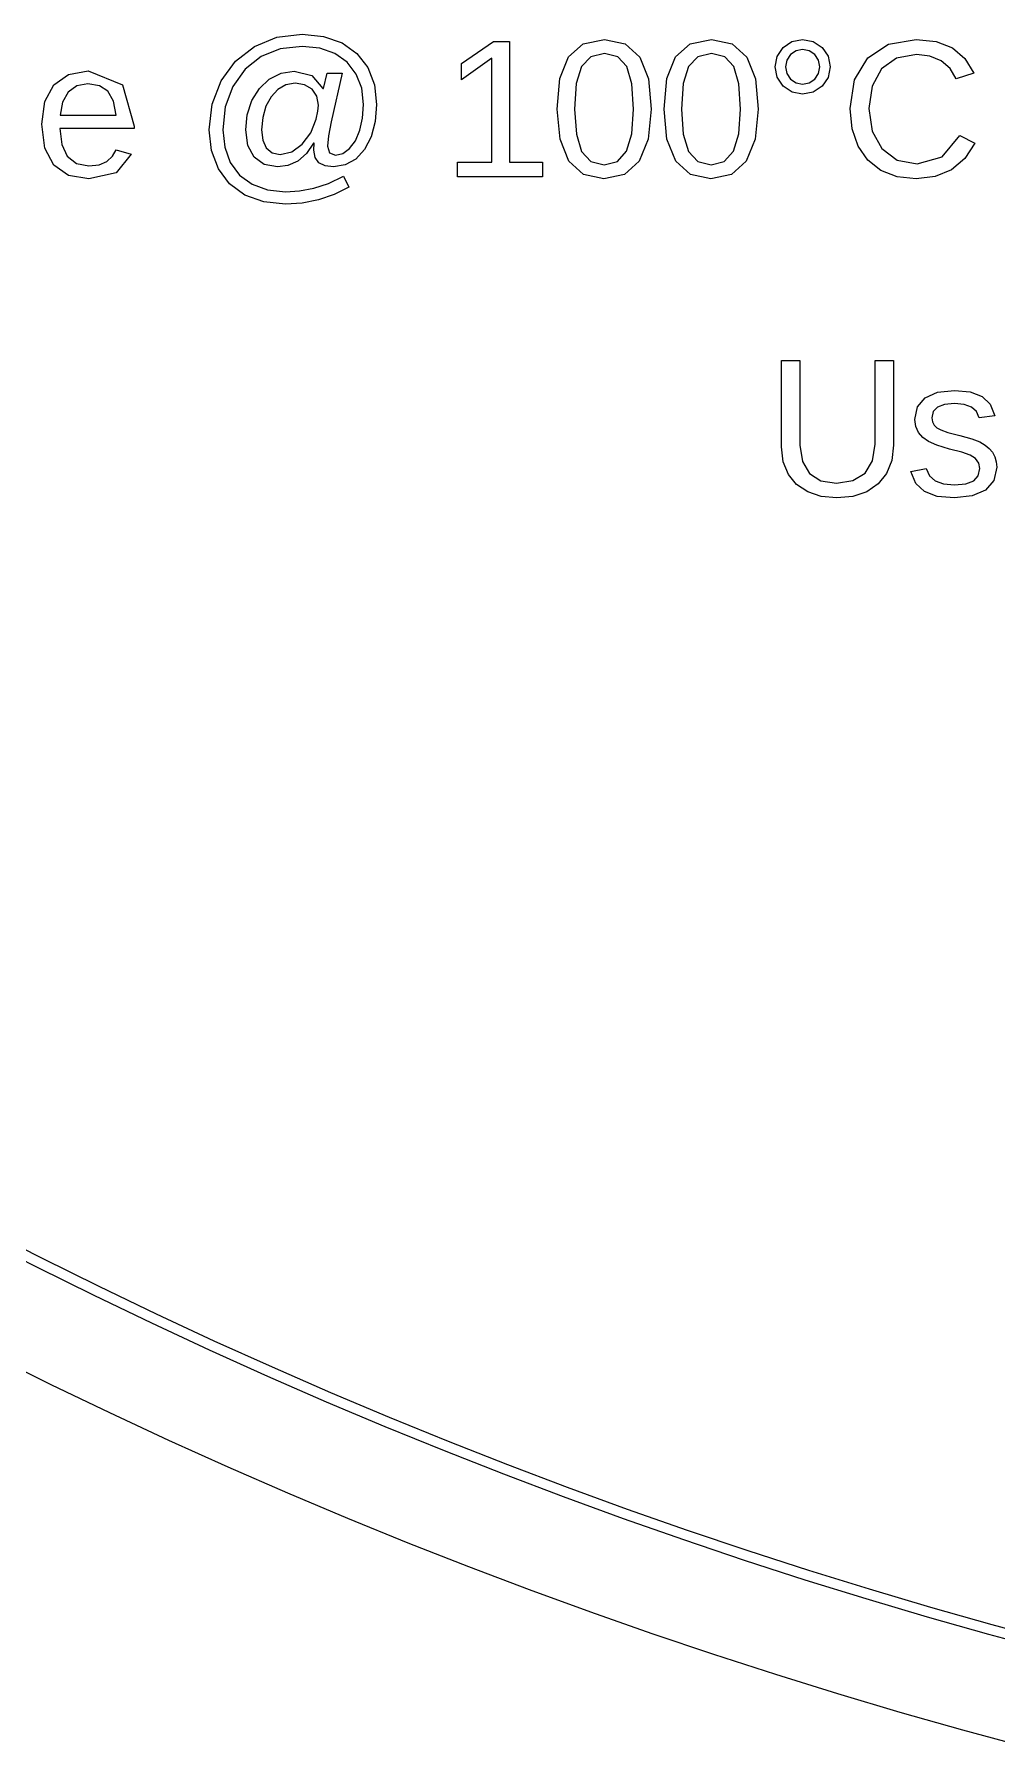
# Model space of a CAD drawing. Extents: x -16 to 132, y -40 to 113.
# Drawn here: x 21.43 to 35.31, y -37.16 to -12.46 of the extents above; entities that cross this region are included whole.
import ezdxf

# ---------------------------------------------------------------- set-up
doc = ezdxf.new("R2010")
doc.units = 0

msp = doc.modelspace()

# ---------------------------------------------------------------- linework, layer by layer
for p, q in [((24.6031, -12.6409), (24.928, -12.5082)), ((24.928, -12.5082), (25.2897, -12.464)), ((25.2897, -12.464), (25.601, -12.4954)), ((25.601, -12.4954), (25.8666, -12.5896)), ((25.8666, -12.5896), (26.0807, -12.7409)), ((27.5879, -12.8857), (28.0497, -12.5681)), ((28.0497, -12.5681), (28.28, -12.5681)), ((28.28, -12.5681), (28.28, -14.31)), ((29.3448, -12.6017), (29.6521, -12.5389)), ((29.6521, -12.5389), (29.9522, -12.6024)), ((30.8875, -12.6017), (31.1949, -12.5389)), ((31.1949, -12.5389), (31.495, -12.6024)), ((32.2279, -12.6554), (32.3564, -12.5681)), ((32.3564, -12.5681), (32.5102, -12.5389)), ((32.5102, -12.5389), (32.6639, -12.5677)), ((32.6639, -12.5677), (32.7924, -12.6541)), ((33.7499, -12.6052), (34.1479, -12.5389)), ((34.1479, -12.5389), (34.4343, -12.5694)), ((34.4343, -12.5694), (34.6694, -12.661)), ((24.3301, -12.8529), (24.6031, -12.6409)), ((24.6989, -12.7872), (24.4686, -12.9684)), ((24.9762, -12.6759), (24.6989, -12.7872)), ((25.2924, -12.6388), (24.9762, -12.6759)), ((25.5445, -12.6646), (25.2924, -12.6388)), ((25.7626, -12.7421), (25.5445, -12.6646)), ((25.9401, -12.8676), (25.7626, -12.7421)), ((26.0807, -12.7409), (26.2376, -12.9439)), ((28.0289, -12.8066), (27.5879, -13.1214)), ((28.0289, -14.31), (28.0289, -12.8066)), ((29.0095, -13.1041), (29.1327, -12.7899)), ((29.1327, -12.7899), (29.3448, -12.6017)), ((29.4543, -12.7882), (29.3214, -12.9287)), ((29.6521, -12.7414), (29.4543, -12.7882)), ((29.8451, -12.7889), (29.6521, -12.7414)), ((29.9746, -12.9314), (29.8451, -12.7889)), ((29.9522, -12.6024), (30.1618, -12.7927)), ((30.1618, -12.7927), (30.2851, -13.1075)), ((30.5522, -13.1041), (30.6755, -12.7899)), ((30.6755, -12.7899), (30.8875, -12.6017)), ((30.9971, -12.7882), (30.8641, -12.9287)), ((31.1949, -12.7414), (30.9971, -12.7882)), ((31.3878, -12.7889), (31.1949, -12.7414)), ((31.5173, -12.9314), (31.3878, -12.7889)), ((31.495, -12.6024), (31.7045, -12.7927)), ((31.7045, -12.7927), (31.8278, -13.1075)), ((32.1121, -12.9342), (32.1411, -12.7834)), ((32.1411, -12.7834), (32.2279, -12.6554)), ((32.2812, -12.8389), (32.2633, -12.9342)), ((32.3347, -12.7581), (32.2812, -12.8389)), ((32.4143, -12.7029), (32.3347, -12.7581)), ((32.5102, -12.6846), (32.4143, -12.7029)), ((32.606, -12.7026), (32.5102, -12.6846)), ((32.6856, -12.7567), (32.606, -12.7026)), ((32.7392, -12.8371), (32.6856, -12.7567)), ((32.757, -12.9342), (32.7392, -12.8371)), ((32.7924, -12.6541), (32.8793, -12.7816)), ((32.8793, -12.7816), (32.9082, -12.9342)), ((33.2596, -13.1193), (33.4489, -12.8038)), ((33.4489, -12.8038), (33.7499, -12.6052)), ((33.8622, -12.8075), (33.6458, -12.964)), ((34.1507, -12.7553), (33.8622, -12.8075)), ((34.3433, -12.7778), (34.1507, -12.7553)), ((34.5078, -12.8454), (34.3433, -12.7778)), ((34.6694, -12.661), (34.8511, -12.8125)), ((34.8511, -12.8125), (34.9773, -13.023)), ((21.7093, -13.1922), (21.9206, -13.0434)), ((21.9206, -13.0434), (22.2065, -12.9939)), ((22.2065, -12.9939), (22.7027, -13.1932)), ((24.124, -13.1353), (24.3301, -12.8529)), ((24.4686, -12.9684), (24.2939, -13.2151)), ((24.8181, -13.1103), (24.9877, -13.024)), ((24.9877, -13.024), (25.1745, -12.9952)), ((25.1745, -12.9952), (25.4308, -13.0583)), ((25.4308, -13.0583), (25.592, -13.2476)), ((25.6003, -13.2476), (25.6544, -13.0257)), ((25.6544, -13.0257), (25.8708, -13.0257)), ((25.8708, -13.0257), (25.7099, -13.7275)), ((26.0705, -13.0375), (25.9401, -12.8676)), ((26.1506, -13.2437), (26.0705, -13.0375)), ((26.2376, -12.9439), (26.3338, -13.1911)), ((27.5879, -13.1214), (27.5879, -12.8857)), ((29.3214, -12.9287), (29.2459, -13.1762)), ((30.0479, -13.1797), (29.9746, -12.9314)), ((30.8641, -12.9287), (30.7887, -13.1762)), ((31.5907, -13.1797), (31.5173, -12.9314)), ((32.1414, -13.085), (32.1121, -12.9342)), ((32.2293, -13.213), (32.1414, -13.085)), ((32.2633, -12.9342), (32.2815, -13.0295)), ((32.2815, -13.0295), (32.3361, -13.1103)), ((32.6849, -13.111), (32.739, -13.0304)), ((32.739, -13.0304), (32.757, -12.9342)), ((32.8789, -13.0867), (32.791, -13.2144)), ((32.9082, -12.9342), (32.8789, -13.0867)), ((33.6458, -12.964), (33.5106, -13.2114)), ((34.6376, -12.9557), (34.5078, -12.8454)), ((34.7262, -13.1062), (34.6376, -12.9557)), ((34.9773, -13.023), (34.7262, -13.1062)), ((21.5788, -13.4338), (21.7093, -13.1922)), ((21.9145, -13.2997), (21.8329, -13.4437)), ((22.0395, -13.2086), (21.9145, -13.2997)), ((22.2023, -13.1783), (22.0395, -13.2086)), ((22.3677, -13.2055), (22.2023, -13.1783)), ((22.4894, -13.2872), (22.3677, -13.2055)), ((22.5695, -13.4281), (22.4894, -13.2872)), ((22.7027, -13.1932), (22.868, -13.7913)), ((23.9945, -13.4706), (24.124, -13.1353)), ((24.2939, -13.2151), (24.1836, -13.5113)), ((24.5678, -13.421), (24.6751, -13.2456)), ((24.6751, -13.2456), (24.8181, -13.1103)), ((24.9409, -13.2594), (24.8436, -13.3645)), ((25.0575, -13.1934), (24.9409, -13.2594)), ((25.1898, -13.1714), (25.0575, -13.1934)), ((25.3271, -13.193), (25.1898, -13.1714)), ((25.4339, -13.258), (25.3271, -13.193)), ((25.5025, -13.3584), (25.4339, -13.258)), ((25.592, -13.2476), (25.6003, -13.2476)), ((26.1773, -13.4779), (26.1506, -13.2437)), ((26.3338, -13.1911), (26.3659, -13.4751)), ((28.9684, -13.5444), (29.0095, -13.1041)), ((29.2459, -13.1762), (29.2208, -13.5444)), ((30.0724, -13.5444), (30.0479, -13.1797)), ((30.2851, -13.1075), (30.3261, -13.5444)), ((30.5111, -13.5444), (30.5522, -13.1041)), ((30.7887, -13.1762), (30.7635, -13.5444)), ((31.6151, -13.5444), (31.5907, -13.1797)), ((31.8278, -13.1075), (31.8689, -13.5444)), ((32.3581, -13.3003), (32.2293, -13.213)), ((32.3361, -13.1103), (32.416, -13.1655)), ((32.5102, -13.3295), (32.3581, -13.3003)), ((32.416, -13.1655), (32.5102, -13.1838)), ((32.5102, -13.1838), (32.6052, -13.1656)), ((32.6622, -13.3007), (32.5102, -13.3295)), ((32.6052, -13.1656), (32.6849, -13.111)), ((32.791, -13.2144), (32.6622, -13.3007)), ((33.1965, -13.5361), (33.2596, -13.1193)), ((33.5106, -13.2114), (33.4655, -13.5361)), ((21.5352, -13.7622), (21.5788, -13.4338)), ((21.8329, -13.4437), (21.8001, -13.6332)), ((22.6101, -13.6332), (22.5695, -13.4281)), ((23.9513, -13.8412), (23.9945, -13.4706)), ((24.1836, -13.5113), (24.1469, -13.8412)), ((24.5007, -13.6245), (24.5678, -13.421)), ((24.7696, -13.5035), (24.7228, -13.666)), ((24.8436, -13.3645), (24.7696, -13.5035)), ((25.4935, -13.6873), (25.5175, -13.5732)), ((25.5254, -13.4862), (25.5025, -13.3584)), ((25.5175, -13.5732), (25.5254, -13.4862)), ((26.1638, -13.6727), (26.1773, -13.4779)), ((26.3659, -13.4751), (26.3459, -13.7207)), ((29.0107, -13.9778), (28.9684, -13.5444)), ((29.2208, -13.5444), (29.2463, -13.9047)), ((30.0467, -13.8995), (30.0724, -13.5444)), ((30.3261, -13.5444), (30.283, -13.9761)), ((30.5534, -13.9778), (30.5111, -13.5444)), ((30.7635, -13.5444), (30.789, -13.9047)), ((31.5894, -13.8995), (31.6151, -13.5444)), ((31.8689, -13.5444), (31.8257, -13.9761)), ((33.2248, -13.8272), (33.1965, -13.5361)), ((33.4655, -13.5361), (33.5125, -13.8601)), ((21.5788, -14.1051), (21.5352, -13.7622)), ((22.868, -13.8246), (21.7973, -13.8246)), ((21.7973, -13.8246), (21.824, -14.0531)), ((21.8001, -13.6332), (22.6101, -13.6332)), ((22.868, -13.7913), (22.868, -13.8246)), ((24.4783, -13.844), (24.5007, -13.6245)), ((24.7228, -13.666), (24.7072, -13.8412)), ((25.4159, -13.887), (25.4935, -13.6873)), ((25.7099, -13.7275), (25.6714, -13.9289)), ((26.1232, -13.8495), (26.1638, -13.6727)), ((26.3459, -13.7207), (26.2861, -13.9418)), ((33.3095, -14.0763), (33.2248, -13.8272)), ((21.824, -14.0531), (21.9041, -14.2226)), ((23.9844, -14.1416), (23.9513, -13.8412)), ((24.1469, -13.8412), (24.1741, -14.0931)), ((24.5083, -14.0676), (24.4783, -13.844)), ((24.5983, -14.2365), (24.5083, -14.0676)), ((24.7072, -13.8412), (24.7236, -13.9896)), ((24.7236, -13.9896), (24.773, -14.1019)), ((25.1423, -14.1599), (25.2938, -14.0506)), ((25.2938, -14.0506), (25.4159, -13.887)), ((25.4547, -14.0368), (25.3522, -14.186)), ((25.463, -14.0368), (25.4547, -14.0368)), ((25.4589, -14.1339), (25.463, -14.0368)), ((25.6714, -13.9289), (25.6586, -14.0784)), ((25.9755, -14.1131), (26.0592, -13.9993)), ((26.0592, -13.9993), (26.1232, -13.8495)), ((26.2861, -13.9418), (26.1908, -14.1267)), ((29.1376, -14.2934), (29.0107, -13.9778)), ((29.2463, -13.9047), (29.3227, -14.1533)), ((29.9697, -14.1491), (30.0467, -13.8995)), ((30.283, -13.9761), (30.1535, -14.292)), ((30.6803, -14.2934), (30.5534, -13.9778)), ((30.789, -13.9047), (30.8655, -14.1533)), ((31.5125, -14.1491), (31.5894, -13.8995)), ((31.8257, -13.9761), (31.6962, -14.292)), ((33.4482, -14.2781), (33.3095, -14.0763)), ((33.5125, -13.8601), (33.6535, -14.1138)), ((34.5213, -14.2306), (34.779, -13.9258)), ((34.779, -13.9258), (34.9953, -14.034)), ((34.9953, -14.034), (34.8502, -14.2562)), ((21.7093, -14.3516), (21.5788, -14.1051)), ((21.9041, -14.2226), (22.0355, -14.3277)), ((22.3624, -14.3464), (22.4762, -14.2975)), ((22.4762, -14.2975), (22.5582, -14.2237)), ((22.5582, -14.2237), (22.6087, -14.1325)), ((22.8278, -14.1949), (22.6077, -14.4612)), ((22.6087, -14.1325), (22.8278, -14.1949)), ((24.0838, -14.405), (23.9844, -14.1416)), ((24.1741, -14.0931), (24.2557, -14.3135)), ((24.2557, -14.3135), (24.3889, -14.4943)), ((24.7427, -14.3426), (24.5983, -14.2365)), ((24.773, -14.1019), (24.8568, -14.1727)), ((24.8568, -14.1727), (24.9762, -14.1963)), ((24.9762, -14.1963), (25.1423, -14.1599)), ((25.2279, -14.2926), (25.0874, -14.3566)), ((25.3522, -14.186), (25.2279, -14.2926)), ((25.4776, -14.2406), (25.4589, -14.1339)), ((25.5338, -14.3169), (25.4776, -14.2406)), ((25.6243, -14.3627), (25.5338, -14.3169)), ((25.6586, -14.0784), (25.6867, -14.1761)), ((25.6867, -14.1761), (25.7709, -14.2087)), ((25.7709, -14.2087), (25.8775, -14.1848)), ((25.8775, -14.1848), (25.9755, -14.1131)), ((26.0642, -14.2642), (25.9136, -14.3495)), ((26.1908, -14.1267), (26.0642, -14.2642)), ((27.5311, -14.5222), (27.5311, -14.31)), ((27.5311, -14.31), (28.0289, -14.31)), ((28.28, -14.31), (28.7557, -14.31)), ((28.7557, -14.31), (28.7557, -14.5222)), ((29.3487, -14.4858), (29.1376, -14.2934)), ((29.3227, -14.1533), (29.4547, -14.2979)), ((29.4547, -14.2979), (29.6466, -14.3461)), ((29.6466, -14.3461), (29.8376, -14.2968)), ((29.8376, -14.2968), (29.9697, -14.1491)), ((30.1535, -14.292), (29.9397, -14.4854)), ((30.8915, -14.4858), (30.6803, -14.2934)), ((30.8655, -14.1533), (30.9974, -14.2979)), ((30.9974, -14.2979), (31.1893, -14.3461)), ((31.1893, -14.3461), (31.3804, -14.2968)), ((31.3804, -14.2968), (31.5125, -14.1491)), ((31.6962, -14.292), (31.4825, -14.4854)), ((33.6382, -14.4272), (33.4482, -14.2781)), ((33.6535, -14.1138), (33.8745, -14.2776)), ((33.8745, -14.2776), (34.1618, -14.3322)), ((34.1618, -14.3322), (34.5213, -14.2306)), ((34.8502, -14.2562), (34.6562, -14.4182)), ((21.923, -14.5003), (21.7093, -14.3516)), ((22.2162, -14.5499), (21.923, -14.5003)), ((22.0355, -14.3277), (22.2162, -14.3627)), ((22.2162, -14.3627), (22.3624, -14.3464)), ((22.6077, -14.4612), (22.2162, -14.5499)), ((24.2457, -14.6217), (24.0838, -14.405)), ((24.3889, -14.4943), (24.5706, -14.6276)), ((24.936, -14.3779), (24.7427, -14.3426)), ((25.0874, -14.3566), (24.936, -14.3779)), ((25.7459, -14.3779), (25.6243, -14.3627)), ((25.6693, -14.616), (25.8874, -14.5125)), ((25.9136, -14.3495), (25.7459, -14.3779)), ((25.8874, -14.5125), (25.9637, -14.6678)), ((28.7557, -14.5222), (27.5311, -14.5222)), ((29.6438, -14.5499), (29.3487, -14.4858)), ((29.9397, -14.4854), (29.6438, -14.5499)), ((31.1866, -14.5499), (30.8915, -14.4858)), ((31.4825, -14.4854), (31.1866, -14.5499)), ((33.8738, -14.5192), (33.6382, -14.4272)), ((34.1493, -14.5499), (33.8738, -14.5192)), ((34.4203, -14.517), (34.1493, -14.5499)), ((34.6562, -14.4182), (34.4203, -14.517)), ((24.4665, -14.7822), (24.2457, -14.6217)), ((24.7378, -14.8816), (24.4665, -14.7822)), ((24.5706, -14.6276), (24.7937, -14.7098)), ((24.7937, -14.7098), (25.0511, -14.7372)), ((25.0511, -14.7372), (25.2536, -14.7242)), ((25.2536, -14.7242), (25.4589, -14.6851)), ((25.4589, -14.6851), (25.6693, -14.616)), ((25.7541, -14.7741), (25.5275, -14.8516)), ((25.9637, -14.6678), (25.7541, -14.7741)), ((25.0511, -14.9147), (24.7378, -14.8816)), ((25.2909, -14.8989), (25.0511, -14.9147)), ((25.5275, -14.8516), (25.2909, -14.8989)), ((32.2068, -18.4138), (32.2068, -17.1698)), ((32.2068, -17.1698), (32.4717, -17.1698)), ((32.4717, -17.1698), (32.4717, -18.3916)), ((33.5562, -18.3736), (33.5562, -17.1698)), ((33.5562, -17.1698), (33.8197, -17.1698)), ((33.8197, -17.1698), (33.8197, -18.3888)), ((34.1662, -17.8391), (34.2759, -17.7072)), ((34.2759, -17.7072), (34.4557, -17.6266)), ((34.4557, -17.6266), (34.7024, -17.5997)), ((34.7024, -17.5997), (34.9252, -17.6215)), ((34.9252, -17.6215), (35.097, -17.6871)), ((35.097, -17.6871), (35.2164, -17.8008)), ((34.1296, -18.0199), (34.1662, -17.8391)), ((34.1425, -18.1222), (34.1296, -18.0199)), ((34.3924, -17.9041), (34.3723, -17.995)), ((34.3723, -17.995), (34.3806, -18.0532)), ((34.4528, -17.8396), (34.3924, -17.9041)), ((34.5554, -17.8011), (34.4528, -17.8396)), ((34.7024, -17.7883), (34.5554, -17.8011)), ((34.8395, -17.8017), (34.7024, -17.7883)), ((34.9458, -17.8417), (34.8395, -17.8017)), ((35.0192, -17.9067), (34.9458, -17.8417)), ((35.0575, -17.995), (35.0192, -17.9067)), ((35.2821, -17.9672), (35.0575, -17.995)), ((35.2164, -17.8008), (35.2821, -17.9672)), ((34.1809, -18.2072), (34.1425, -18.1222)), ((34.2421, -18.2777), (34.1809, -18.2072)), ((34.3806, -18.0532), (34.4056, -18.1004)), ((34.4056, -18.1004), (34.4469, -18.1389)), ((34.4469, -18.1389), (34.5041, -18.1711)), ((34.5041, -18.1711), (34.6053, -18.2058)), ((34.6053, -18.2058), (34.7787, -18.2515)), ((34.7787, -18.2515), (34.9493, -18.2996)), ((32.2314, -18.6281), (32.2068, -18.4138)), ((32.4717, -18.3916), (32.5057, -18.627)), ((33.5197, -18.6164), (33.5562, -18.3736)), ((33.8197, -18.3888), (33.7946, -18.6097)), ((34.3231, -18.3368), (34.2421, -18.2777)), ((34.445, -18.3907), (34.3231, -18.3368)), ((34.6289, -18.4457), (34.445, -18.3907)), ((34.8078, -18.4928), (34.6289, -18.4457)), ((34.925, -18.5337), (34.8078, -18.4928)), ((34.9493, -18.2996), (35.0644, -18.3438)), ((35.0644, -18.3438), (35.1426, -18.3883)), ((35.1426, -18.3883), (35.2024, -18.4374)), ((35.2024, -18.4374), (35.2473, -18.4927)), ((35.2473, -18.4927), (35.2807, -18.556)), ((32.3053, -18.8105), (32.2314, -18.6281)), ((32.5057, -18.627), (32.6076, -18.798)), ((33.4099, -18.7931), (33.5197, -18.6164)), ((33.7946, -18.6097), (33.7192, -18.798)), ((34.07, -18.7716), (34.2905, -18.7286)), ((34.2905, -18.7286), (34.3394, -18.8331)), ((35.0048, -18.5844), (34.925, -18.5337)), ((35.0505, -18.6482), (35.0048, -18.5844)), ((35.0438, -18.8306), (35.0658, -18.7286)), ((35.0658, -18.7286), (35.0505, -18.6482)), ((35.3085, -18.7092), (35.2684, -18.8971)), ((35.2807, -18.556), (35.3016, -18.6279)), ((35.3016, -18.6279), (35.3085, -18.7092)), ((32.4238, -18.9571), (32.3053, -18.8105)), ((32.5826, -19.0643), (32.4238, -18.9571)), ((32.6076, -18.798), (32.7737, -18.902)), ((32.7737, -18.902), (33.0001, -18.9366)), ((33.0001, -18.9366), (33.2343, -18.9008)), ((33.2343, -18.9008), (33.4099, -18.7931)), ((33.5979, -18.9497), (33.4349, -19.0608)), ((33.7192, -18.798), (33.5979, -18.9497)), ((34.1423, -18.9413), (34.07, -18.7716)), ((34.2676, -19.0594), (34.1423, -18.9413)), ((34.3394, -18.8331), (34.4222, -18.9055)), ((34.4222, -18.9055), (34.5415, -18.9476)), ((34.5415, -18.9476), (34.6996, -18.9616)), ((34.6996, -18.9616), (34.8642, -18.9471)), ((34.8642, -18.9471), (34.9777, -18.9034)), ((34.9777, -18.9034), (35.0438, -18.8306)), ((35.2684, -18.8971), (35.1483, -19.0365)), ((32.7768, -19.1298), (32.5826, -19.0643)), ((33.0015, -19.1516), (32.7768, -19.1298)), ((33.2346, -19.1289), (33.0015, -19.1516)), ((33.4349, -19.0608), (33.2346, -19.1289)), ((34.4516, -19.1286), (34.2676, -19.0594)), ((34.6996, -19.1516), (34.4516, -19.1286)), ((34.956, -19.1228), (34.6996, -19.1516)), ((35.1483, -19.0365), (34.956, -19.1228)), ((21.4658, -30.2452), (20.6455, -29.8259)), ((20.7145, -29.6928), (21.5333, -30.1112)), ((21.5333, -30.1112), (22.3571, -30.5196)), ((22.2913, -30.6544), (21.4658, -30.2452)), ((22.3571, -30.5196), (23.1858, -30.9178)), ((23.1217, -31.0534), (22.2913, -30.6544)), ((23.957, -31.4422), (23.1217, -31.0534)), ((23.1858, -30.9178), (24.0194, -31.3058)), ((24.0194, -31.3058), (24.8577, -31.6835)), ((20.8251, -31.518), (21.6663, -31.935)), ((24.7969, -31.8207), (23.957, -31.4422)), ((25.6414, -32.1889), (24.7969, -31.8207)), ((24.8577, -31.6835), (25.7005, -32.051)), ((21.6663, -31.935), (22.5124, -32.3416)), ((25.7005, -32.051), (26.5479, -32.4081)), ((22.5124, -32.3416), (23.3635, -32.7377)), ((26.4904, -32.5466), (25.6414, -32.1889)), ((27.3438, -32.894), (26.4904, -32.5466)), ((26.5479, -32.4081), (27.3995, -32.7547)), ((23.3635, -32.7377), (24.2194, -33.1234)), ((27.3995, -32.7547), (28.2553, -33.0909)), ((28.2013, -33.2308), (27.3438, -32.894)), ((28.2553, -33.0909), (29.1151, -33.4165)), ((24.2194, -33.1234), (25.08, -33.4986)), ((29.0629, -33.5571), (28.2013, -33.2308)), ((25.08, -33.4986), (25.9451, -33.8632)), ((29.9284, -33.8728), (29.0629, -33.5571)), ((29.1151, -33.4165), (29.9789, -33.7316)), ((29.9789, -33.7316), (30.8465, -34.036)), ((25.9451, -33.8632), (26.8146, -34.2171)), ((30.7977, -34.1779), (29.9284, -33.8728)), ((30.8465, -34.036), (31.7178, -34.3298)), ((26.8146, -34.2171), (27.6884, -34.5603)), ((31.6707, -34.4722), (30.7977, -34.1779)), ((27.6884, -34.5603), (28.5664, -34.8928)), ((32.5473, -34.7558), (31.6707, -34.4722)), ((31.7178, -34.3298), (32.5926, -34.6128)), ((33.4273, -35.0287), (32.5473, -34.7558)), ((32.5926, -34.6128), (33.4708, -34.8851)), ((28.5664, -34.8928), (29.4483, -35.2145)), ((34.3105, -35.2907), (33.4273, -35.0287)), ((33.4708, -34.8851), (34.3523, -35.1466)), ((29.4483, -35.2145), (30.3342, -35.5253)), ((35.1969, -35.5419), (34.3105, -35.2907)), ((34.3523, -35.1466), (35.237, -35.3973)), ((30.3342, -35.5253), (31.2238, -35.8253)), ((36.0864, -35.7821), (35.1969, -35.5419)), ((35.237, -35.3973), (36.1246, -35.6371)), ((31.2238, -35.8253), (32.1169, -36.1143)), ((32.1169, -36.1143), (33.0136, -36.3923)), ((33.0136, -36.3923), (33.9137, -36.6593)), ((33.9137, -36.6593), (34.8169, -36.9153)), ((34.8169, -36.9153), (35.7232, -37.1601))]:
    msp.add_line(p, q)

doc.saveas('drawing.dxf')
